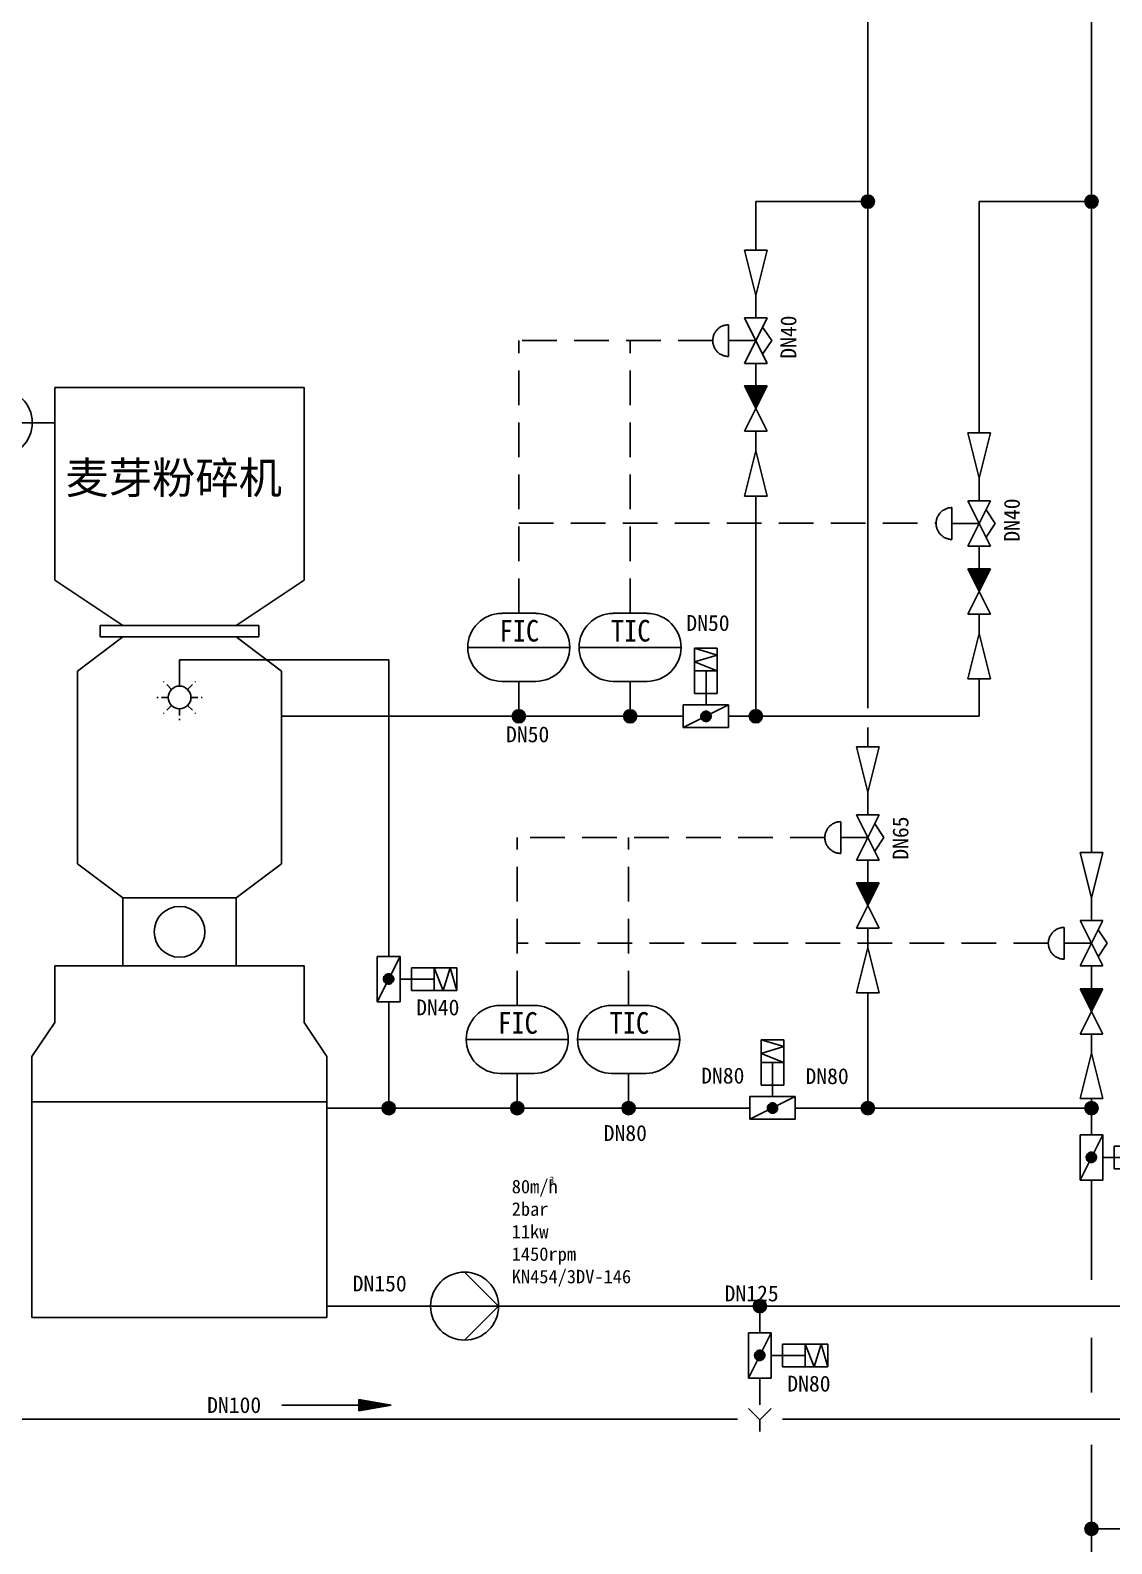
# Model space of a CAD drawing. Header units: millimetres. Extents: x 702 to 1891, y -286 to 555.
# Drawn here: x 863 to 941, y 143.2 to 252.4 of the extents above; entities that cross this region are included whole.
import ezdxf
from ezdxf.enums import TextEntityAlignment as Align

# ---------------------------------------------------------------- set-up
doc = ezdxf.new("R2010")
doc.units = ezdxf.units.MM
doc.header["$MEASUREMENT"] = 0
doc.linetypes.add('1', pattern=[0])
doc.linetypes.add('GESTRICHELT', pattern=[0.75, 0.5, -0.25])
doc.layers.get('0').update_dxf_attribs({"linetype": 'CONTINUOUS'})
for name, color, linetype in [('CIP', 24, 'CONTINUOUS'), ('DUENN', 7, 'CONTINUOUS'), ('KUNDENSEITIG', 7, 'GESTRICHELT'), ('PRODUKT', 3, 'CONTINUOUS'), ('SYMBOLE', 3, 'CONTINUOUS'), ('TEXT', 7, 'CONTINUOUS')]:
    doc.layers.add(name, color=color, linetype=linetype)

# ---------------------------------------------------------------- blocks, each defined once
blk = doc.blocks.new('P')
at = {"color": 3, "linetype": 'Continuous'}
for p, q in [((0, 2.2), (12.5, 0)), ((0, -2.2), (0, 2.2)), ((0, 1.73), (9.8, 0)), ((0, 1.25), (7.1, 0)), ((0, 0.78), (4.4, 0)), ((0, 0.3), (1.7, 0)), ((0, 0), (12.5, 0)), ((0, -2.2), (12.5, 0)), ((0, -0.3), (1.7, 0)), ((0, -0.78), (4.4, 0)), ((0, -1.25), (7.1, 0)), ((0, -1.73), (9.8, 0))]:
    blk.add_line(p, q, dxfattribs=at)
blk = doc.blocks.new('T961')
at = {"color": 6, "linetype": 'GESTRICHELT', "ltscale": 3}
for p, q in [((-1.77, 1.77), (-3.54, 3.54)), ((1.77, 1.77), (3.54, 3.54)), ((-2.5, 0), (-5, 0)), ((2.5, 0), (5, 0)), ((-1.77, -1.77), (-3.54, -3.54)), ((0, -2.5), (0, -5)), ((1.77, -1.77), (3.54, -3.54))]:
    blk.add_line(p, q, dxfattribs=at)
at = {"color": 3}
blk.add_circle((0, 0), 2.5, dxfattribs=at)
blk = doc.blocks.new('K667')
at = {"color": 3, "linetype": '1'}
for p, q in [((2.5, 15), (7.5, 15)), ((7.5, 15), (2.5, 13.5)), ((2.5, 5), (2.5, 15)), ((2.5, 13.5), (7.5, 12)), ((7.5, 5), (7.5, 15)), ((7.5, 12), (2.5, 10)), ((7.5, 10), (2.5, 10)), ((5, 5), (5, 10)), ((2.5, 5), (7.5, 5)), ((5, 2.5), (5, 5)), ((0, 2.5), (10, 2.5)), ((0, 2.5), (10, -2.5)), ((0, -2.5), (0, 2.5)), ((3.867323, 0.097151), (3.860403, -0.016551)), ((3.862499, 0.041555), (4.918846, 1.097903)), ((3.862618, -0.099747), (5.060149, 1.097784)), ((3.885673, 0.209575), (3.867323, 0.097151)), ((3.877821, -0.225965), (5.186367, 1.08258)), ((3.884744, 0.205221), (4.75518, 1.075658)), ((3.915266, 0.319575), (3.885673, 0.209575)), ((3.904503, -0.340705), (5.301106, 1.055899)), ((3.955801, 0.426031), (3.915266, 0.319575)), ((3.940591, -0.446038), (5.40644, 1.019811)), ((3.949481, 0.41138), (4.549022, 1.010921)), ((4.006864, 0.527857), (3.955801, 0.426031)), ((3.984798, -0.543252), (5.503654, 0.975603)), ((4.067934, 0.624014), (4.006864, 0.527857)), ((4.036295, -0.633177), (5.593579, 0.924107)), ((4.13839, 0.713524), (4.067934, 0.624014)), ((4.09455, -0.716344), (5.676745, 0.865852)), ((4.217512, 0.795472), (4.13839, 0.713524)), ((4.159246, -0.793069), (5.753471, 0.801156)), ((4.304495, 0.869024), (4.217512, 0.795472)), ((4.230237, -0.863499), (5.823901, 0.730165)), ((4.398451, 0.93343), (4.304495, 0.869024)), ((4.30753, -0.927627), (5.888028, 0.652871)), ((4.391286, -0.985292), (5.945694, 0.569116)), ((4.498423, 0.988033), (4.398451, 0.93343)), ((4.481838, -1.036162), (5.996564, 0.478564)), ((4.603391, 1.032277), (4.498423, 0.988033)), ((4.579739, -1.079682), (6.040084, 0.380662)), ((4.712286, 1.065711), (4.603391, 1.032277)), ((4.685853, -1.114989), (6.075391, 0.274548)), ((4.823997, 1.087993), (4.712286, 1.065711)), ((4.80152, -1.140744), (6.101145, 0.158881)), ((4.937386, 1.098897), (4.823997, 1.087993)), ((4.928909, -1.154777), (6.115178, 0.031493)), ((5.051296, 1.098312), (4.937386, 1.098897)), ((5.164567, 1.086243), (5.051296, 1.098312)), ((5.276043, 1.062813), (5.164567, 1.086243)), ((5.384588, 1.028262), (5.276043, 1.062813)), ((5.489096, 0.982942), (5.384588, 1.028262)), ((5.588502, 0.927313), (5.489096, 0.982942)), ((5.681791, 0.861945), (5.588502, 0.927313)), ((5.768013, 0.787503), (5.681791, 0.861945)), ((5.846289, 0.704745), (5.768013, 0.787503)), ((5.915821, 0.614517), (5.846289, 0.704745)), ((5.975899, 0.517736), (5.915821, 0.614517)), ((6.025913, 0.415391), (5.975899, 0.517736)), ((6.065351, 0.308524), (6.025913, 0.415391)), ((6.093812, 0.198225), (6.065351, 0.308524)), ((6.111005, 0.085618), (6.093812, 0.198225)), ((6.116756, -0.028148), (6.111005, 0.085618)), ((10, 2.5), (10, -2.5)), ((10, -2.5), (0, -2.5)), ((3.860403, -0.016551), (3.864984, -0.13037)), ((3.864984, -0.13037), (3.881019, -0.243148)), ((3.881019, -0.243148), (3.908345, -0.353734)), ((3.908345, -0.353734), (3.946682, -0.461)), ((3.946682, -0.461), (3.995641, -0.563854)), ((3.995641, -0.563854), (4.054722, -0.661247)), ((4.054722, -0.661247), (4.123322, -0.752186)), ((4.123322, -0.752186), (4.200743, -0.835743)), ((4.200743, -0.835743), (4.286196, -0.911068)), ((4.286196, -0.911068), (4.378808, -0.977392)), ((4.378808, -0.977392), (4.477636, -1.034039)), ((4.477636, -1.034039), (4.581673, -1.080431)), ((4.581673, -1.080431), (4.689857, -1.116097)), ((4.689857, -1.116097), (4.801087, -1.140671)), ((4.801087, -1.140671), (4.914227, -1.153904)), ((4.914227, -1.153904), (5.028126, -1.15566)), ((5.028126, -1.15566), (5.14162, -1.145922)), ((5.07183, -1.153276), (6.113678, -0.111429)), ((5.14162, -1.145922), (5.253555, -1.124789)), ((5.238125, -1.128403), (6.088805, -0.277723)), ((5.253555, -1.124789), (5.362787, -1.092477)), ((5.362787, -1.092477), (5.468205, -1.049314)), ((5.450509, -1.05744), (6.017842, -0.490107)), ((5.468205, -1.049314), (5.568733, -0.995741)), ((5.568733, -0.995741), (5.663346, -0.932304)), ((5.663346, -0.932304), (5.75108, -0.85965)), ((5.75108, -0.85965), (5.831041, -0.77852)), ((5.831041, -0.77852), (5.902413, -0.689739)), ((5.902413, -0.689739), (5.964469, -0.594215)), ((5.964469, -0.594215), (6.016575, -0.492919)), ((6.016575, -0.492919), (6.058202, -0.386886)), ((6.058202, -0.386886), (6.088925, -0.277195)), ((6.088925, -0.277195), (6.108429, -0.164966)), ((6.108429, -0.164966), (6.116517, -0.051341)), ((6.116517, -0.051341), (6.116756, -0.028148))]:
    blk.add_line(p, q, dxfattribs=at)

msp = doc.modelspace()

# ---------------------------------------------------------------- hatches: boundary and pattern name
h = msp.add_hatch()
h.set_pattern_fill('ANSI31', color=252, scale=0.467304, style=0)
h.set_pattern_definition([(45, (630.89486, -154.92903), (-0.041304238, 0.041304238), [])])
h.paths.add_polyline_path([(915.36, 225.07), (916.18, 226.71), (914.54, 226.71)])
h = msp.add_hatch()
h.set_pattern_fill('ANSI31', color=252, scale=0.467304, style=0)
h.set_pattern_definition([(45, (646.998193, -168.114914), (-0.041304238, 0.041304238), [])])
h.paths.add_polyline_path([(931.47, 211.89), (932.28, 213.52), (930.65, 213.52)])
h = msp.add_hatch()
h.set_pattern_fill('ANSI31', color=252, scale=0.467304, style=0)
h.set_pattern_definition([(45, (638.97594, -190.7586), (-0.041304238, 0.041304238), [])])
h.paths.add_polyline_path([(923.44, 189.24), (924.26, 190.88), (922.63, 190.88)])
h = msp.add_hatch()
h.set_pattern_fill('ANSI31', color=252, scale=0.467304, style=0)
h.set_pattern_definition([(45, (655.09212, -198.385383), (-0.041304238, 0.041304238), [])])
h.paths.add_polyline_path([(939.56, 181.61), (940.38, 183.25), (938.74, 183.25)])
at = {"layer": 'TEXT'}
for points in [[(923.92, 240, 1), (922.97, 240, 1)], [(940.04, 240, 1), (939.08, 240, 1)], [(898.74, 202.89, 1), (897.79, 202.89, 1)], [(906.77, 202.89, 1), (905.82, 202.89, 1)], [(915.84, 202.89, 1), (914.89, 202.89, 1)], [(889.37, 174.64, 1), (888.42, 174.64, 1)], [(898.64, 174.64, 1), (897.69, 174.64, 1)], [(906.67, 174.64, 1), (905.72, 174.64, 1)], [(923.92, 174.64, 1), (922.97, 174.64, 1)], [(940.04, 174.64, 1), (939.08, 174.64, 1)], [(916.13, 160.36, 1), (915.18, 160.36, 1)], [(940.04, 144.3, 1), (939.08, 144.3, 1)]]:
    msp.add_hatch(color=256, dxfattribs=at).paths.add_polyline_path(points)

# ---------------------------------------------------------------- linework, layer by layer
at = {"color": 163}
for p, q in [((923.44, 203.48), (923.44, 351.26)), ((915.36, 240), (923.44, 240)), ((915.36, 236.51), (915.36, 240)), ((915.36, 218.77), (915.36, 202.89)), ((923.44, 200.68), (923.44, 202.09)), ((923.44, 182.94), (923.44, 174.64))]:
    msp.add_line(p, q, dxfattribs=at)
at = {"color": 4}
for p, q in [((939.56, 193.06), (939.56, 346.72)), ((931.47, 240), (939.56, 240)), ((881.17, 202.89), (910.13, 202.89)), ((913.4, 202.89), (931.47, 202.89)), ((888.89, 174.64), (888.89, 182.31)), ((914.92, 174.64), (884.44, 174.64)), ((939.56, 174.64), (918.19, 174.64))]:
    msp.add_line(p, q, dxfattribs=at)
at = {"color": 141}
for p, q in [((931.47, 223.33), (931.47, 240)), ((939.56, 201.75), (939.56, 205.24))]:
    msp.add_line(p, q, dxfattribs=at)
at = {"color": 252}
for p, q in [((915.36, 233.24), (914.54, 236.51)), ((914.54, 236.51), (916.18, 236.51)), ((916.18, 236.51), (915.36, 233.24)), ((915.36, 233.14), (915.36, 233.24)), ((915.36, 231.61), (915.36, 233.14)), ((914.55, 231.61), (916.18, 231.61)), ((916.18, 228.34), (914.55, 231.61)), ((916.18, 231.61), (914.55, 228.34)), ((912.29, 230.25), (912.3, 230.3)), ((912.3, 230.3), (912.32, 230.36)), ((912.32, 230.36), (912.34, 230.41)), ((912.34, 230.41), (912.36, 230.46)), ((912.36, 230.46), (912.39, 230.52)), ((912.39, 230.52), (912.42, 230.57)), ((912.42, 230.57), (912.45, 230.61)), ((912.45, 230.61), (912.48, 230.66)), ((912.48, 230.66), (912.52, 230.71)), ((912.52, 230.71), (912.56, 230.75)), ((912.56, 230.75), (912.6, 230.79)), ((912.6, 230.79), (912.64, 230.83)), ((912.64, 230.83), (912.68, 230.87)), ((912.68, 230.87), (912.73, 230.9)), ((912.73, 230.9), (912.77, 230.94)), ((912.77, 230.94), (912.82, 230.97)), ((912.82, 230.97), (912.87, 230.99)), ((912.87, 230.99), (912.93, 231.02)), ((912.93, 231.02), (912.98, 231.04)), ((912.98, 231.04), (913.03, 231.06)), ((913.03, 231.06), (913.09, 231.08)), ((913.09, 231.08), (913.14, 231.09)), ((913.14, 231.09), (913.2, 231.1)), ((913.2, 231.1), (913.26, 231.11)), ((913.26, 231.11), (913.31, 231.12)), ((913.31, 231.12), (913.37, 231.12)), ((913.37, 231.12), (913.4, 231.12)), ((913.4, 231.12), (913.4, 228.83)), ((915.85, 230.96), (916.51, 229.98)), ((912.26, 230.08), (912.27, 230.13)), ((912.26, 230.02), (912.26, 230.08)), ((912.26, 229.96), (912.26, 230.02)), ((912.26, 229.91), (912.26, 229.96)), ((912.26, 229.85), (912.26, 229.91)), ((912.27, 229.79), (912.26, 229.85)), ((912.27, 230.13), (912.28, 230.19)), ((912.28, 229.73), (912.27, 229.79)), ((912.28, 230.19), (912.29, 230.25)), ((912.3, 229.68), (912.28, 229.73)), ((912.31, 229.62), (912.3, 229.68)), ((912.33, 229.57), (912.31, 229.62)), ((912.35, 229.52), (912.33, 229.57)), ((912.38, 229.46), (912.35, 229.52)), ((912.4, 229.41), (912.38, 229.46)), ((912.43, 229.36), (912.4, 229.41)), ((912.47, 229.32), (912.43, 229.36)), ((912.5, 229.27), (912.47, 229.32)), ((912.54, 229.23), (912.5, 229.27)), ((912.58, 229.18), (912.54, 229.23)), ((912.62, 229.14), (912.58, 229.18)), ((915.36, 229.98), (913.4, 229.98)), ((916.51, 229.98), (915.85, 229)), ((912.66, 229.1), (912.62, 229.14)), ((912.7, 229.07), (912.66, 229.1)), ((912.75, 229.03), (912.7, 229.07)), ((912.8, 229), (912.75, 229.03)), ((912.85, 228.97), (912.8, 229)), ((912.9, 228.95), (912.85, 228.97)), ((912.95, 228.92), (912.9, 228.95)), ((913.01, 228.9), (912.95, 228.92)), ((913.06, 228.88), (913.01, 228.9)), ((913.12, 228.87), (913.06, 228.88)), ((913.17, 228.86), (913.12, 228.87)), ((913.23, 228.85), (913.17, 228.86)), ((913.29, 228.84), (913.23, 228.85)), ((913.34, 228.83), (913.29, 228.84)), ((913.4, 228.83), (913.34, 228.83)), ((914.55, 228.34), (916.18, 228.34)), ((915.36, 228.34), (915.36, 226.71)), ((914.54, 226.71), (916.18, 226.71)), ((916.18, 226.71), (914.54, 223.44)), ((916.18, 223.44), (914.54, 226.71)), ((914.54, 223.44), (916.18, 223.44)), ((915.36, 223.44), (915.36, 222.04)), ((931.47, 220.05), (930.65, 223.33)), ((930.65, 223.33), (932.28, 223.33)), ((932.28, 223.33), (931.47, 220.05)), ((915.36, 222.04), (914.54, 218.77)), ((916.18, 218.77), (915.36, 222.04)), ((931.47, 219.95), (931.47, 220.05)), ((931.47, 218.43), (931.47, 219.95)), ((914.54, 218.77), (916.18, 218.77)), ((930.65, 218.43), (932.28, 218.43)), ((932.28, 215.16), (930.65, 218.43)), ((932.28, 218.43), (930.65, 215.16)), ((928.41, 217.12), (928.42, 217.17)), ((928.42, 217.17), (928.44, 217.23)), ((928.44, 217.23), (928.47, 217.28)), ((928.47, 217.28), (928.49, 217.33)), ((928.49, 217.33), (928.52, 217.38)), ((928.52, 217.38), (928.55, 217.43)), ((928.55, 217.43), (928.59, 217.48)), ((928.59, 217.48), (928.62, 217.52)), ((928.62, 217.52), (928.66, 217.56)), ((928.66, 217.56), (928.7, 217.61)), ((928.7, 217.61), (928.74, 217.65)), ((928.74, 217.65), (928.78, 217.68)), ((928.78, 217.68), (928.83, 217.72)), ((928.83, 217.72), (928.88, 217.75)), ((928.88, 217.75), (928.93, 217.78)), ((928.93, 217.78), (928.98, 217.81)), ((928.98, 217.81), (929.03, 217.83)), ((929.03, 217.83), (929.08, 217.86)), ((929.08, 217.86), (929.14, 217.88)), ((929.14, 217.88), (929.19, 217.89)), ((929.19, 217.89), (929.25, 217.91)), ((929.25, 217.91), (929.3, 217.92)), ((929.3, 217.92), (929.36, 217.93)), ((929.36, 217.93), (929.42, 217.93)), ((929.42, 217.93), (929.47, 217.94)), ((929.47, 217.94), (929.5, 217.94)), ((929.5, 217.94), (929.5, 215.65)), ((931.96, 217.77), (932.61, 216.79)), ((928.36, 216.89), (928.37, 216.95)), ((928.36, 216.83), (928.36, 216.89)), ((928.36, 216.78), (928.36, 216.83)), ((928.36, 216.72), (928.36, 216.78)), ((928.37, 216.66), (928.36, 216.72)), ((928.37, 216.95), (928.38, 217.01)), ((928.37, 216.61), (928.37, 216.66)), ((928.39, 216.55), (928.37, 216.61)), ((928.38, 217.01), (928.39, 217.06)), ((928.39, 217.06), (928.41, 217.12)), ((928.4, 216.49), (928.39, 216.55)), ((928.42, 216.44), (928.4, 216.49)), ((928.43, 216.38), (928.42, 216.44)), ((928.46, 216.33), (928.43, 216.38)), ((928.48, 216.28), (928.46, 216.33)), ((928.51, 216.23), (928.48, 216.28)), ((928.54, 216.18), (928.51, 216.23)), ((928.57, 216.13), (928.54, 216.18)), ((928.6, 216.08), (928.57, 216.13)), ((928.64, 216.04), (928.6, 216.08)), ((931.47, 216.79), (929.5, 216.79)), ((932.61, 216.79), (931.96, 215.81)), ((928.68, 216), (928.64, 216.04)), ((928.72, 215.96), (928.68, 216)), ((928.76, 215.92), (928.72, 215.96)), ((928.81, 215.88), (928.76, 215.92)), ((928.85, 215.85), (928.81, 215.88)), ((928.9, 215.82), (928.85, 215.85)), ((928.95, 215.79), (928.9, 215.82)), ((929, 215.76), (928.95, 215.79)), ((929.06, 215.74), (929, 215.76)), ((929.11, 215.72), (929.06, 215.74)), ((929.16, 215.7), (929.11, 215.72)), ((929.22, 215.68), (929.16, 215.7)), ((929.28, 215.67), (929.22, 215.68)), ((929.33, 215.66), (929.28, 215.67)), ((929.39, 215.65), (929.33, 215.66)), ((929.45, 215.65), (929.39, 215.65)), ((929.5, 215.65), (929.45, 215.65)), ((930.65, 215.16), (932.28, 215.16)), ((931.47, 215.16), (931.47, 213.52)), ((932.28, 213.52), (930.65, 210.25)), ((932.28, 210.25), (930.65, 213.52)), ((930.65, 213.52), (932.28, 213.52)), ((897.04, 210.32), (899.49, 210.32)), ((905.07, 210.32), (907.52, 210.32)), ((930.65, 210.25), (932.28, 210.25)), ((931.47, 210.25), (931.47, 208.86)), ((931.47, 208.86), (930.65, 205.59)), ((932.28, 205.59), (931.47, 208.86)), ((894.59, 207.86), (901.95, 207.86)), ((902.62, 207.86), (909.98, 207.86)), ((910.95, 204.53), (910.95, 207.8)), ((910.95, 207.8), (912.58, 207.31)), ((912.58, 207.8), (910.95, 207.8)), ((912.58, 204.53), (912.58, 207.8)), ((873.81, 205.07), (873.81, 206.97)), ((912.58, 207.31), (910.95, 206.82)), ((910.95, 206.82), (912.58, 206.16)), ((899.49, 205.41), (897.04, 205.41)), ((898.27, 205.41), (898.27, 202.89)), ((907.52, 205.41), (905.07, 205.41)), ((906.3, 205.41), (906.3, 202.89)), ((910.95, 206.16), (912.58, 206.16)), ((911.77, 204.53), (911.77, 206.16)), ((930.65, 205.59), (932.28, 205.59)), ((931.47, 205.59), (931.47, 202.89)), ((912.58, 204.53), (910.95, 204.53)), ((911.77, 203.71), (911.77, 204.53)), ((913.4, 203.71), (910.13, 202.08)), ((913.4, 203.71), (910.13, 203.71)), ((910.13, 203.71), (910.13, 202.08)), ((911.41, 202.96), (911.42, 202.99)), ((911.87, 202.53), (911.41, 202.98)), ((911.42, 202.99), (911.43, 203.03)), ((911.43, 203.03), (911.45, 203.06)), ((911.9, 202.54), (911.43, 203.02)), ((911.94, 202.55), (911.44, 203.05)), ((911.45, 203.06), (911.47, 203.09)), ((911.96, 202.57), (911.46, 203.08)), ((911.47, 203.09), (911.49, 203.12)), ((911.99, 202.59), (911.48, 203.11)), ((911.49, 203.12), (911.51, 203.15)), ((912.02, 202.61), (911.5, 203.13)), ((911.51, 203.15), (911.54, 203.18)), ((912.04, 202.63), (911.52, 203.16)), ((911.54, 203.18), (911.57, 203.2)), ((912.06, 202.66), (911.54, 203.18)), ((911.57, 203.2), (911.61, 203.22)), ((912.08, 202.69), (911.57, 203.2)), ((912.1, 202.72), (911.6, 203.21)), ((911.61, 203.22), (911.64, 203.23)), ((912.11, 202.75), (911.63, 203.23)), ((911.64, 203.23), (911.68, 203.24)), ((912.12, 202.78), (911.67, 203.24)), ((911.68, 203.24), (911.71, 203.25)), ((912.13, 202.82), (911.7, 203.25)), ((911.71, 203.25), (911.75, 203.25)), ((912.14, 202.86), (911.75, 203.25)), ((911.75, 203.25), (911.79, 203.25)), ((911.79, 203.25), (911.82, 203.25)), ((912.14, 202.91), (911.79, 203.25)), ((911.82, 203.25), (911.86, 203.24)), ((912.13, 202.96), (911.85, 203.25)), ((911.86, 203.24), (911.9, 203.23)), ((911.9, 203.23), (911.93, 203.22)), ((912.11, 203.03), (911.91, 203.22)), ((911.93, 203.22), (911.96, 203.2)), ((911.96, 203.2), (911.99, 203.18)), ((911.99, 203.18), (912.02, 203.15)), ((912.02, 203.15), (912.05, 203.13)), ((912.05, 203.13), (912.07, 203.1)), ((912.07, 203.1), (912.09, 203.07)), ((912.09, 203.07), (912.11, 203.03)), ((912.11, 203.03), (912.12, 203)), ((912.12, 203), (912.13, 202.96)), ((913.4, 202.08), (913.4, 203.71)), ((910.13, 202.08), (913.4, 202.08)), ((911.4, 202.92), (911.41, 202.96)), ((911.4, 202.88), (911.4, 202.92)), ((911.79, 202.52), (911.4, 202.9)), ((911.4, 202.88), (911.4, 202.88)), ((911.4, 202.84), (911.4, 202.88)), ((911.74, 202.52), (911.4, 202.86)), ((911.41, 202.8), (911.4, 202.84)), ((911.83, 202.52), (911.41, 202.95)), ((911.69, 202.52), (911.41, 202.8)), ((911.42, 202.77), (911.41, 202.8)), ((911.43, 202.73), (911.42, 202.77)), ((911.62, 202.55), (911.43, 202.73)), ((911.45, 202.7), (911.43, 202.73)), ((911.47, 202.67), (911.45, 202.7)), ((911.49, 202.64), (911.47, 202.67)), ((911.52, 202.61), (911.49, 202.64)), ((911.55, 202.59), (911.52, 202.61)), ((911.58, 202.57), (911.55, 202.59)), ((911.61, 202.55), (911.58, 202.57)), ((911.65, 202.54), (911.61, 202.55)), ((911.68, 202.53), (911.65, 202.54)), ((911.72, 202.52), (911.68, 202.53)), ((911.76, 202.52), (911.72, 202.52)), ((911.79, 202.52), (911.76, 202.52)), ((911.83, 202.52), (911.79, 202.52)), ((911.87, 202.53), (911.83, 202.52)), ((911.9, 202.54), (911.87, 202.53)), ((911.94, 202.56), (911.9, 202.54)), ((911.97, 202.57), (911.94, 202.56)), ((912, 202.6), (911.97, 202.57)), ((912.03, 202.62), (912, 202.6)), ((912.05, 202.65), (912.03, 202.62)), ((912.07, 202.68), (912.05, 202.65)), ((912.09, 202.71), (912.07, 202.68)), ((912.11, 202.74), (912.09, 202.71)), ((912.12, 202.78), (912.11, 202.74)), ((912.13, 202.81), (912.12, 202.78)), ((912.13, 202.96), (912.14, 202.93)), ((912.14, 202.85), (912.13, 202.81)), ((912.14, 202.93), (912.14, 202.89)), ((912.14, 202.89), (912.14, 202.85)), ((922.63, 200.68), (924.26, 200.68)), ((923.44, 197.41), (922.63, 200.68)), ((924.26, 200.68), (923.44, 197.41)), ((923.44, 197.31), (923.44, 197.41)), ((923.44, 195.78), (923.44, 197.31)), ((922.63, 195.78), (924.26, 195.78)), ((924.26, 192.51), (922.63, 195.78)), ((924.26, 195.78), (922.63, 192.51)), ((920.34, 194.25), (920.35, 194.31)), ((920.35, 194.31), (920.36, 194.36)), ((920.36, 194.36), (920.37, 194.42)), ((920.37, 194.42), (920.38, 194.47)), ((920.38, 194.47), (920.4, 194.53)), ((920.4, 194.53), (920.42, 194.58)), ((920.42, 194.58), (920.45, 194.63)), ((920.45, 194.63), (920.47, 194.69)), ((920.47, 194.69), (920.5, 194.74)), ((920.5, 194.74), (920.53, 194.78)), ((920.53, 194.78), (920.56, 194.83)), ((920.56, 194.83), (920.6, 194.88)), ((920.6, 194.88), (920.64, 194.92)), ((920.64, 194.92), (920.68, 194.96)), ((920.68, 194.96), (920.72, 195)), ((920.72, 195), (920.76, 195.04)), ((920.76, 195.04), (920.81, 195.07)), ((920.81, 195.07), (920.86, 195.11)), ((920.86, 195.11), (920.9, 195.14)), ((920.9, 195.14), (920.95, 195.16)), ((920.95, 195.16), (921.01, 195.19)), ((921.01, 195.19), (921.06, 195.21)), ((921.06, 195.21), (921.11, 195.23)), ((921.11, 195.23), (921.17, 195.25)), ((921.17, 195.25), (921.22, 195.26)), ((921.22, 195.26), (921.28, 195.27)), ((921.28, 195.27), (921.34, 195.28)), ((921.34, 195.28), (921.39, 195.29)), ((921.39, 195.29), (921.45, 195.29)), ((921.45, 195.29), (921.48, 195.29)), ((921.48, 195.29), (921.48, 193)), ((923.93, 195.13), (924.59, 194.15)), ((920.34, 194.19), (920.34, 194.25)), ((920.34, 194.13), (920.34, 194.19)), ((920.34, 194.08), (920.34, 194.13)), ((920.34, 194.02), (920.34, 194.08)), ((920.35, 193.96), (920.34, 194.02)), ((920.36, 193.9), (920.35, 193.96)), ((920.38, 193.85), (920.36, 193.9)), ((920.39, 193.79), (920.38, 193.85)), ((920.41, 193.74), (920.39, 193.79)), ((920.43, 193.69), (920.41, 193.74)), ((920.46, 193.63), (920.43, 193.69)), ((920.49, 193.58), (920.46, 193.63)), ((920.52, 193.53), (920.49, 193.58)), ((920.55, 193.49), (920.52, 193.53)), ((920.58, 193.44), (920.55, 193.49)), ((920.62, 193.4), (920.58, 193.44)), ((920.66, 193.35), (920.62, 193.4)), ((920.7, 193.31), (920.66, 193.35)), ((920.74, 193.28), (920.7, 193.31)), ((920.79, 193.24), (920.74, 193.28)), ((920.83, 193.21), (920.79, 193.24)), ((920.88, 193.17), (920.83, 193.21)), ((920.93, 193.14), (920.88, 193.17)), ((923.44, 194.15), (921.48, 194.15)), ((924.59, 194.15), (923.93, 193.17)), ((920.98, 193.12), (920.93, 193.14)), ((921.03, 193.09), (920.98, 193.12)), ((921.09, 193.07), (921.03, 193.09)), ((921.14, 193.05), (921.09, 193.07)), ((921.2, 193.04), (921.14, 193.05)), ((921.25, 193.03), (921.2, 193.04)), ((921.31, 193.02), (921.25, 193.03)), ((921.37, 193.01), (921.31, 193.02)), ((921.42, 193), (921.37, 193.01)), ((921.48, 193), (921.42, 193)), ((922.63, 192.51), (924.26, 192.51)), ((923.44, 192.51), (923.44, 190.88)), ((939.56, 189.78), (938.74, 193.06)), ((938.74, 193.06), (940.38, 193.06)), ((940.38, 193.06), (939.56, 189.78)), ((924.26, 190.88), (922.63, 187.61)), ((924.26, 187.61), (922.63, 190.88)), ((922.63, 190.88), (924.26, 190.88)), ((939.56, 189.78), (939.56, 188.16)), ((938.74, 188.16), (940.38, 188.16)), ((940.38, 184.89), (938.74, 188.16)), ((940.38, 188.16), (938.74, 184.89)), ((922.63, 187.61), (924.26, 187.61)), ((923.44, 187.61), (923.44, 186.21)), ((936.45, 186.56), (936.46, 186.62)), ((936.46, 186.68), (936.47, 186.74)), ((936.46, 186.62), (936.46, 186.68)), ((936.47, 186.74), (936.49, 186.79)), ((936.49, 186.79), (936.5, 186.85)), ((936.5, 186.85), (936.52, 186.9)), ((936.52, 186.9), (936.54, 186.96)), ((936.54, 186.96), (936.56, 187.01)), ((936.56, 187.01), (936.59, 187.06)), ((936.59, 187.06), (936.62, 187.11)), ((936.62, 187.11), (936.65, 187.16)), ((936.65, 187.16), (936.68, 187.21)), ((936.68, 187.21), (936.72, 187.25)), ((936.72, 187.25), (936.75, 187.29)), ((936.75, 187.29), (936.79, 187.34)), ((936.79, 187.34), (936.83, 187.37)), ((936.83, 187.37), (936.88, 187.41)), ((936.88, 187.41), (936.92, 187.45)), ((936.92, 187.45), (936.97, 187.48)), ((936.97, 187.48), (937.02, 187.51)), ((937.02, 187.51), (937.07, 187.54)), ((937.07, 187.54), (937.12, 187.56)), ((937.12, 187.56), (937.18, 187.59)), ((937.18, 187.59), (937.23, 187.61)), ((937.23, 187.61), (937.28, 187.62)), ((937.28, 187.62), (937.34, 187.64)), ((937.34, 187.64), (937.4, 187.65)), ((937.4, 187.65), (937.45, 187.66)), ((937.45, 187.66), (937.51, 187.66)), ((937.51, 187.66), (937.57, 187.67)), ((937.57, 187.67), (937.6, 187.67)), ((937.6, 187.67), (937.6, 185.38)), ((940.05, 187.5), (940.7, 186.52)), ((888.07, 185.58), (889.71, 185.58)), ((889.71, 185.58), (888.07, 182.31)), ((888.07, 182.31), (888.07, 185.58)), ((889.71, 185.58), (889.71, 182.31)), ((923.44, 186.21), (922.63, 182.94)), ((924.26, 182.94), (923.44, 186.21)), ((936.45, 186.51), (936.45, 186.56)), ((936.46, 186.45), (936.45, 186.51)), ((936.46, 186.39), (936.46, 186.45)), ((936.47, 186.33), (936.46, 186.39)), ((936.48, 186.28), (936.47, 186.33)), ((936.49, 186.22), (936.48, 186.28)), ((936.51, 186.17), (936.49, 186.22)), ((936.53, 186.11), (936.51, 186.17)), ((936.55, 186.06), (936.53, 186.11)), ((936.57, 186.01), (936.55, 186.06)), ((936.6, 185.96), (936.57, 186.01)), ((936.63, 185.91), (936.6, 185.96)), ((936.66, 185.86), (936.63, 185.91)), ((936.7, 185.81), (936.66, 185.86)), ((936.73, 185.77), (936.7, 185.81)), ((936.77, 185.73), (936.73, 185.77)), ((936.81, 185.69), (936.77, 185.73)), ((936.86, 185.65), (936.81, 185.69)), ((936.9, 185.61), (936.86, 185.65)), ((936.95, 185.58), (936.9, 185.61)), ((937, 185.55), (936.95, 185.58)), ((937.05, 185.52), (937, 185.55)), ((939.56, 186.52), (937.6, 186.52)), ((940.7, 186.52), (940.05, 185.54)), ((890.53, 184.76), (893.8, 184.76)), ((890.53, 184.76), (890.53, 183.13)), ((892.82, 183.13), (892.16, 184.76)), ((892.16, 183.13), (892.16, 184.76)), ((893.31, 184.76), (892.82, 183.13)), ((893.8, 183.13), (893.31, 184.76)), ((893.8, 184.76), (893.8, 183.13)), ((937.1, 185.49), (937.05, 185.52)), ((937.15, 185.47), (937.1, 185.49)), ((937.2, 185.45), (937.15, 185.47)), ((937.26, 185.43), (937.2, 185.45)), ((937.31, 185.41), (937.26, 185.43)), ((937.37, 185.4), (937.31, 185.41)), ((937.43, 185.39), (937.37, 185.4)), ((937.48, 185.38), (937.43, 185.39)), ((937.54, 185.38), (937.48, 185.38)), ((937.6, 185.38), (937.54, 185.38)), ((938.74, 184.89), (940.38, 184.89)), ((939.56, 184.89), (939.56, 183.25)), ((888.52, 184.01), (888.51, 183.97)), ((888.51, 183.97), (888.9, 183.58)), ((888.51, 183.97), (888.51, 183.94)), ((888.51, 183.94), (888.52, 183.9)), ((888.51, 183.92), (888.85, 183.58)), ((888.53, 184.05), (888.52, 184.01)), ((888.52, 184.01), (888.94, 183.58)), ((888.52, 183.9), (888.52, 183.86)), ((888.52, 183.87), (888.8, 183.59)), ((888.52, 183.86), (888.53, 183.83)), ((888.54, 184.08), (888.53, 184.05)), ((888.53, 184.05), (888.98, 183.59)), ((888.53, 183.83), (888.55, 183.79)), ((888.55, 184.12), (888.54, 184.08)), ((888.54, 184.08), (889.01, 183.6)), ((888.54, 183.8), (888.73, 183.61)), ((888.57, 184.15), (888.55, 184.12)), ((888.55, 184.11), (889.05, 183.62)), ((888.55, 183.79), (888.56, 183.76)), ((888.56, 183.76), (888.59, 183.73)), ((888.59, 184.18), (888.57, 184.15)), ((888.57, 184.14), (889.08, 183.64)), ((888.62, 184.21), (888.59, 184.18)), ((888.59, 184.17), (889.1, 183.65)), ((888.59, 183.73), (888.61, 183.7)), ((888.61, 184.2), (889.13, 183.68)), ((888.61, 183.7), (888.64, 183.67)), ((888.64, 184.23), (888.62, 184.21)), ((888.63, 184.22), (889.15, 183.7)), ((888.67, 184.25), (888.64, 184.23)), ((888.64, 183.67), (888.66, 183.65)), ((888.66, 184.24), (889.17, 183.72)), ((888.66, 183.65), (888.7, 183.63)), ((888.71, 184.27), (888.67, 184.25)), ((888.68, 184.26), (889.19, 183.75)), ((888.7, 183.63), (888.73, 183.61)), ((888.74, 184.29), (888.71, 184.27)), ((888.71, 184.28), (889.21, 183.78)), ((888.73, 183.61), (888.76, 183.6)), ((888.77, 184.3), (888.74, 184.29)), ((888.74, 184.29), (889.22, 183.81)), ((888.76, 183.6), (888.8, 183.59)), ((888.81, 184.31), (888.77, 184.3)), ((888.78, 184.3), (889.24, 183.85)), ((888.8, 183.59), (888.84, 183.58)), ((888.85, 184.32), (888.81, 184.31)), ((888.82, 184.31), (889.24, 183.88)), ((888.84, 183.58), (888.87, 183.58)), ((888.89, 184.32), (888.85, 184.32)), ((888.86, 184.32), (889.25, 183.92)), ((888.87, 183.58), (888.88, 183.58)), ((888.88, 183.58), (888.92, 183.58)), ((888.92, 184.32), (888.89, 184.32)), ((888.9, 184.32), (889.25, 183.97)), ((888.96, 184.31), (888.92, 184.32)), ((888.92, 183.58), (888.96, 183.59)), ((888.96, 184.31), (889.24, 184.02)), ((889, 184.3), (888.96, 184.31)), ((888.96, 183.59), (888.99, 183.6)), ((888.99, 183.6), (889.03, 183.61)), ((889.03, 184.29), (889, 184.3)), ((889.06, 184.27), (889.03, 184.29)), ((889.03, 184.29), (889.22, 184.09)), ((889.03, 183.61), (889.06, 183.63)), ((889.09, 184.25), (889.06, 184.27)), ((889.06, 183.63), (889.09, 183.64)), ((889.12, 184.23), (889.09, 184.25)), ((889.09, 183.64), (889.12, 183.67)), ((889.15, 184.2), (889.12, 184.23)), ((889.12, 183.67), (889.15, 183.69)), ((889.17, 184.17), (889.15, 184.2)), ((889.15, 183.69), (889.17, 183.72)), ((889.2, 184.14), (889.17, 184.17)), ((889.17, 183.72), (889.19, 183.75)), ((889.19, 183.75), (889.21, 183.78)), ((889.21, 184.11), (889.2, 184.14)), ((889.23, 184.07), (889.21, 184.11)), ((889.21, 183.78), (889.23, 183.82)), ((889.24, 184.04), (889.23, 184.07)), ((889.23, 183.82), (889.24, 183.85)), ((889.25, 184), (889.24, 184.04)), ((889.24, 183.85), (889.25, 183.89)), ((889.25, 183.97), (889.25, 184)), ((889.25, 183.93), (889.25, 183.97)), ((889.25, 183.89), (889.25, 183.93)), ((889.71, 183.94), (890.53, 183.94)), ((890.53, 183.94), (892.16, 183.94)), ((889.71, 182.31), (888.07, 182.31)), ((890.53, 183.13), (893.8, 183.13)), ((922.63, 182.94), (924.26, 182.94)), ((940.38, 179.98), (938.74, 183.25)), ((940.38, 183.25), (938.74, 179.98)), ((938.74, 183.25), (940.38, 183.25)), ((896.93, 182.04), (899.39, 182.04)), ((904.96, 182.04), (907.42, 182.04)), ((894.48, 179.59), (901.84, 179.59)), ((902.51, 179.59), (909.87, 179.59)), ((917.38, 179.56), (915.74, 179.56)), ((915.74, 179.56), (917.38, 179.07)), ((915.74, 176.29), (915.74, 179.56)), ((917.38, 179.07), (915.74, 178.58)), ((917.38, 176.29), (917.38, 179.56)), ((938.74, 179.98), (940.38, 179.98)), ((939.56, 179.98), (939.56, 178.59)), ((915.74, 178.58), (917.38, 177.92)), ((915.74, 177.92), (917.38, 177.92)), ((916.56, 176.29), (916.56, 177.92)), ((939.56, 178.59), (938.74, 175.32)), ((940.38, 175.32), (939.56, 178.59)), ((899.39, 177.14), (896.93, 177.14)), ((898.16, 177.14), (898.16, 174.64)), ((907.42, 177.14), (904.96, 177.14)), ((906.19, 177.14), (906.19, 174.64)), ((917.38, 176.29), (915.74, 176.29)), ((916.56, 175.47), (916.56, 176.29)), ((918.19, 175.47), (914.92, 175.47)), ((918.19, 175.47), (914.92, 173.83)), ((914.92, 175.47), (914.92, 173.83)), ((916.19, 174.64), (916.2, 174.68)), ((916.58, 174.27), (916.19, 174.66)), ((916.19, 174.63), (916.19, 174.64)), ((916.2, 174.6), (916.19, 174.63)), ((916.54, 174.27), (916.19, 174.61)), ((916.2, 174.71), (916.21, 174.75)), ((916.2, 174.68), (916.2, 174.71)), ((916.62, 174.28), (916.2, 174.7)), ((916.21, 174.75), (916.22, 174.79)), ((916.66, 174.29), (916.21, 174.74)), ((916.22, 174.79), (916.24, 174.82)), ((916.7, 174.3), (916.22, 174.77)), ((916.73, 174.31), (916.23, 174.81)), ((916.24, 174.82), (916.26, 174.85)), ((916.76, 174.33), (916.25, 174.84)), ((916.26, 174.85), (916.28, 174.88)), ((916.79, 174.35), (916.27, 174.86)), ((916.28, 174.88), (916.31, 174.91)), ((916.81, 174.37), (916.29, 174.89)), ((916.31, 174.91), (916.34, 174.93)), ((916.83, 174.39), (916.31, 174.91)), ((916.34, 174.93), (916.37, 174.95)), ((916.85, 174.42), (916.34, 174.93)), ((916.87, 174.44), (916.36, 174.95)), ((916.37, 174.95), (916.4, 174.97)), ((916.89, 174.47), (916.39, 174.97)), ((916.4, 174.97), (916.43, 174.99)), ((916.43, 174.99), (916.47, 175)), ((916.91, 174.5), (916.43, 174.98)), ((916.92, 174.54), (916.46, 175)), ((916.47, 175), (916.5, 175.01)), ((916.5, 175.01), (916.54, 175.01)), ((916.93, 174.58), (916.5, 175)), ((916.54, 175.01), (916.58, 175.01)), ((916.93, 174.62), (916.54, 175.01)), ((916.58, 175.01), (916.62, 175.01)), ((916.93, 174.66), (916.59, 175.01)), ((916.62, 175.01), (916.65, 175)), ((916.92, 174.72), (916.64, 175)), ((916.65, 175), (916.69, 174.99)), ((916.69, 174.99), (916.72, 174.97)), ((916.9, 174.78), (916.71, 174.98)), ((916.72, 174.97), (916.76, 174.96)), ((916.76, 174.96), (916.79, 174.93)), ((916.79, 174.93), (916.81, 174.91)), ((916.81, 174.91), (916.84, 174.88)), ((916.84, 174.88), (916.86, 174.85)), ((916.86, 174.85), (916.88, 174.82)), ((916.88, 174.82), (916.9, 174.79)), ((916.9, 174.79), (916.91, 174.75)), ((916.91, 174.75), (916.92, 174.72)), ((916.92, 174.72), (916.93, 174.68)), ((916.93, 174.68), (916.93, 174.64)), ((916.93, 174.64), (916.93, 174.61)), ((918.19, 173.83), (918.19, 175.47)), ((938.74, 175.32), (940.38, 175.32)), ((914.92, 173.83), (918.19, 173.83)), ((916.2, 174.56), (916.2, 174.6)), ((916.21, 174.52), (916.2, 174.56)), ((916.48, 174.28), (916.2, 174.56)), ((916.23, 174.49), (916.21, 174.52)), ((916.24, 174.46), (916.23, 174.49)), ((916.41, 174.3), (916.23, 174.49)), ((916.26, 174.42), (916.24, 174.46)), ((916.29, 174.4), (916.26, 174.42)), ((916.31, 174.37), (916.29, 174.4)), ((916.34, 174.35), (916.31, 174.37)), ((916.37, 174.32), (916.34, 174.35)), ((916.41, 174.31), (916.37, 174.32)), ((916.44, 174.29), (916.41, 174.31)), ((916.48, 174.28), (916.44, 174.29)), ((916.51, 174.28), (916.48, 174.28)), ((916.55, 174.27), (916.51, 174.28)), ((916.59, 174.27), (916.55, 174.27)), ((916.62, 174.28), (916.59, 174.27)), ((916.66, 174.28), (916.62, 174.28)), ((916.7, 174.3), (916.66, 174.28)), ((916.73, 174.31), (916.7, 174.3)), ((916.76, 174.33), (916.73, 174.31)), ((916.79, 174.35), (916.76, 174.33)), ((916.82, 174.38), (916.79, 174.35)), ((916.85, 174.4), (916.82, 174.38)), ((916.87, 174.43), (916.85, 174.4)), ((916.89, 174.47), (916.87, 174.43)), ((916.9, 174.5), (916.89, 174.47)), ((916.92, 174.53), (916.9, 174.5)), ((916.93, 174.61), (916.92, 174.57)), ((916.92, 174.57), (916.92, 174.53)), ((896.81, 160.36), (894.36, 162.81)), ((896.81, 160.36), (894.36, 157.91))]:
    msp.add_line(p, q, dxfattribs=at)
at = {"color": 6, "linetype": 'GESTRICHELT', "ltscale": 5}
for p, q in [((898.27, 210.32), (898.27, 229.99)), ((912.26, 229.99), (898.27, 229.99)), ((906.3, 210.32), (906.3, 229.99)), ((898.27, 216.81), (928.36, 216.81)), ((898.16, 182.04), (898.16, 194.16)), ((920.34, 194.16), (898.16, 194.16)), ((906.19, 182.04), (906.19, 194.16)), ((936.45, 186.54), (898.16, 186.54))]:
    msp.add_line(p, q, dxfattribs=at)
msp.add_line((881.19, 153.22), (886.74, 153.22))
at = {"color": 252}
msp.add_circle((894.36, 160.36), 2.45, dxfattribs=at)
for centre, start, end in [((897.04, 207.86), 90, 270), ((899.49, 207.86), 270, 90), ((905.07, 207.86), 90, 270), ((907.52, 207.86), 270, 90), ((896.93, 179.59), 90, 270), ((899.39, 179.59), 270, 90), ((904.96, 179.59), 90, 270), ((907.42, 179.59), 270, 90)]:
    msp.add_arc(centre, 2.45, start, end, dxfattribs=at)
at = {"layer": 'CIP'}
for p, q in [((873.81, 206.97), (888.89, 206.97)), ((888.89, 206.97), (888.89, 185.58))]:
    msp.add_line(p, q, dxfattribs=at)
at = {"layer": 'DUENN', "color": 1}
for p, q in [((855.83, 224.06), (863.19, 224.06)), ((863.19, 224.06), (864.81, 224.06))]:
    msp.add_line(p, q, dxfattribs=at)
msp.add_arc((860.74, 224.06), 2.45, 270, 90, dxfattribs=at)
at = {"layer": 'KUNDENSEITIG', "linetype": 'Continuous', "ltscale": 4}
for p, q in [((882.8, 226.6), (864.81, 226.6)), ((864.81, 226.6), (864.81, 212.7)), ((882.8, 226.6), (882.8, 212.7)), ((864.81, 212.7), (869.72, 209.43)), ((882.8, 212.7), (877.89, 209.43)), ((869.72, 208.61), (866.45, 206.15)), ((868.08, 209.43), (879.53, 209.43)), ((868.08, 208.61), (868.08, 209.43)), ((879.53, 208.61), (868.08, 208.61)), ((877.89, 208.61), (881.17, 206.15)), ((879.53, 209.43), (879.53, 208.61)), ((866.45, 206.15), (866.45, 192.25)), ((881.17, 192.25), (881.17, 206.15)), ((866.45, 192.25), (869.72, 189.8)), ((877.89, 189.8), (881.17, 192.25)), ((869.72, 189.8), (869.72, 184.89)), ((869.72, 189.8), (877.89, 189.8)), ((877.89, 184.89), (877.89, 189.8)), ((864.81, 184.89), (882.8, 184.89)), ((864.81, 184.89), (864.81, 180.8)), ((882.8, 184.89), (882.8, 180.8)), ((864.81, 180.8), (863.17, 178.35)), ((882.8, 180.8), (884.44, 178.35)), ((863.17, 178.35), (863.17, 159.54)), ((884.44, 159.54), (884.44, 178.35)), ((863.17, 175.08), (884.44, 175.08)), ((863.17, 159.54), (884.44, 159.54))]:
    msp.add_line(p, q, dxfattribs=at)
msp.add_circle((873.81, 187.35), 1.83, dxfattribs=at)
at = {"layer": 'PRODUKT'}
for p, q in [((939.56, 175.32), (939.56, 172.72)), ((939.56, 169.45), (939.56, 162.25)), ((884.44, 160.36), (907.48, 160.36)), ((907.48, 160.36), (1035.67, 160.36)), ((915.65, 160.36), (915.65, 158.44)), ((939.56, 158.08), (939.56, 154.12)), ((915.65, 153.25), (915.65, 155.17)), ((856.48, 152.2), (914.04, 152.2)), ((917.28, 152.2), (979.12, 152.2)), ((939.56, 150.37), (939.56, 144.3)), ((1419.62, 144.3), (939.56, 144.3)), ((939.56, 144.3), (939.56, 142.38))]:
    msp.add_line(p, q, dxfattribs=at)
at = {"layer": 'SYMBOLE'}
for p, q in [((915.65, 152.15), (914.83, 152.97)), ((916.47, 152.97), (915.65, 152.15)), ((915.65, 152.15), (915.65, 151.33))]:
    msp.add_line(p, q, dxfattribs=at)
at = {"layer": 'TEXT'}
for centre in [(923.44, 240), (939.56, 240), (898.27, 202.89), (906.3, 202.89), (915.36, 202.89), (888.89, 174.64), (898.16, 174.64), (906.19, 174.64), (923.44, 174.64), (939.56, 174.64), (915.65, 160.36), (939.56, 144.3)]:
    msp.add_circle(centre, 0.475, dxfattribs=at)

# ---------------------------------------------------------------- block references
at = {"color": 252, "xscale": 0.3271128750489599, "yscale": 0.3271128750489599, "zscale": 0.3271128750489599}
msp.add_blockref('T961', (873.81, 204.25), dxfattribs=at)
at = {"xscale": 0.3271128750489599, "yscale": 0.3271128750489599, "zscale": 0.3271128750489599, "rotation": 270}
for p in [(939.56, 172.72), (915.65, 158.44)]:
    msp.add_blockref('K667', p, dxfattribs=at)
at = {"xscale": 0.1869216428851201, "yscale": 0.1869216428851201, "zscale": 0.1869216428851201}
msp.add_blockref('P', (886.74, 153.22), dxfattribs=at)

# ---------------------------------------------------------------- texts
at = {"color": 252}
for s, p in [('DN40', (917.71, 230.23)), ('DN40', (933.82, 217.04)), ('DN65', (925.79, 194.11))]:
    msp.add_text(s, height=1.145, rotation=90, dxfattribs=at).set_placement(p, align=Align.MIDDLE_CENTER)
at = {"color": 252, "width": 0.9}
for s, p in [('FIC', (898.31, 209.06)), ('TIC', (906.34, 209.06)), ('FIC', (898.21, 180.78)), ('TIC', (906.24, 180.78))]:
    msp.add_text(s, height=1.558, dxfattribs=at).set_placement(p, align=Align.MIDDLE_CENTER)
at = {"color": 252}
for s, p in [('DN50', (911.91, 209.62)), ('DN50', (898.91, 201.59)), ('DN40', (892.43, 181.9)), ('DN80', (912.98, 176.98)), ('DN80', (920.5, 176.94)), ('DN80', (905.95, 172.84))]:
    msp.add_text(s, height=1.145, dxfattribs=at).set_placement(p, align=Align.MIDDLE_CENTER)
at = {"color": 0, "linetype": 'GESTRICHELT', "insert": (865.58, 221.23), "char_height": 2.2898, "width": 25.8464, "attachment_point": 1}
msp.add_mtext('\\f宋体|b0|i0|c134|p2;麦芽粉碎机', dxfattribs=at)
at = {"attachment_point": 1}
for s, insert, char_height, width in [('80m/h\\P2bar\\P11kw\\P1450rpm\\PKN454/3DV-146', (897.76, 169.47), 0.9736, 65.7268), ('3', (900.49, 169.71), 0.487, 6.5281)]:
    msp.add_mtext(s, dxfattribs=dict(at, insert=insert, char_height=char_height, width=width))
at = {"layer": 'TEXT'}
for s, p in [('DN150', (888.24, 161.99)), ('DN80', (919.19, 154.77))]:
    msp.add_text(s, height=1.145, dxfattribs=at).set_placement(p, align=Align.MIDDLE_CENTER)
for s, p in [('DN125', (913.11, 160.36)), ('DN100', (875.8, 152.31))]:
    msp.add_text(s, height=1.145, dxfattribs=at).set_placement(p, align=Align.BOTTOM_LEFT)

doc.saveas('drawing.dxf')
